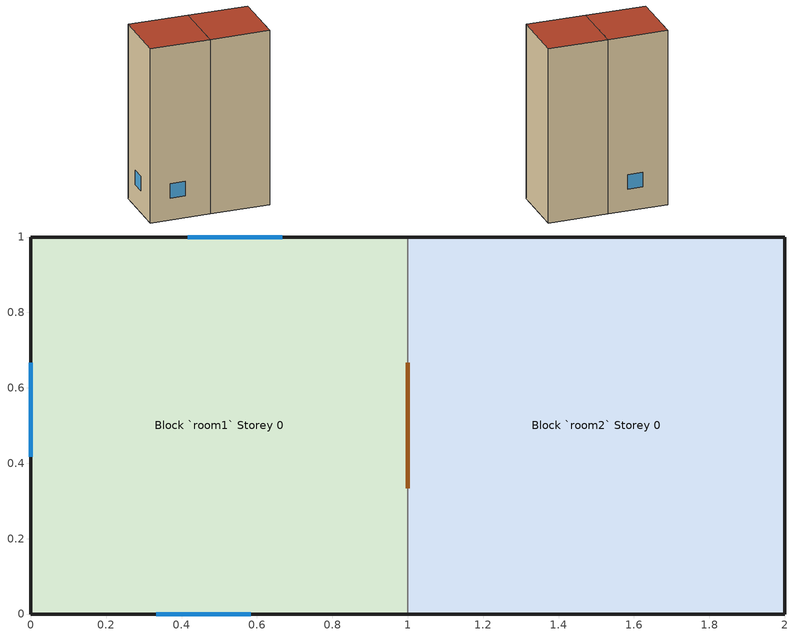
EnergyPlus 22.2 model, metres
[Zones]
Block `room1` Storey 0
 floor ground (Medium Floor): 1,1 1,0 0,0 0,1 z0
 wall outside (Medium Exterior Wall): 1,1 0,1 0,0 1,0 z0:3
 wall to Block `room2` Storey 0 (Medium Partitions): 1,0 1,1 z0:3
 window (Sgl Clr 6mm): 0,0.67 0,0.42 / 0.67,1 0.42,1 / 0.33,0 0.58,0 z0.38:0.62
 door inside (Medium Furnishings): 1,0.33 1,0.58 z1:1.25
 roof outside (Medium Roof/Ceiling): 1,0 1,1 0,1 0,0 z3
Block `room2` Storey 0
 floor ground (Medium Floor): 2,1 2,0 1,0 1,1 z0
 wall outside (Medium Exterior Wall): 1,0 2,0 2,1 1,1 z0:3
 door inside (Medium Furnishings): 1,0.67 1,0.42 z1:1.25
 roof outside (Medium Roof/Ceiling): 2,0 2,1 1,1 1,0 z3
[BUILDING]
North Axis=0; Terrain=Suburbs; Loads Convergence Tolerance Value=0.04; Temperature Convergence Tolerance Value=0.4; Solar Distribution=FullInteriorAndExterior; Maximum Number of Warmup Days=25; Minimum Number of Warmup Days=6
[SITE:LOCATION]
San Francisco Intl Ap: Latitude=37.62; Longitude=-8; Time Zone=2; Elevation=0
[MATERIAL] Thermal Absorptance=0.9; Solar Absorptance=0.7; Visible Absorptance=0.7
Name | Roughness | Thickness | Conductivity | Density | Specific Heat
F16 Acoustic tile | MediumSmooth | 0.0191 | 0.06 | 368 | 590
G01a 19mm gypsum board | MediumSmooth | 0.019 | 0.16 | 800 | 1090
G05 25mm wood | MediumSmooth | 0.0254 | 0.15 | 608 | 1630
I02 50mm insulation board | MediumRough | 0.0508 | 0.03 | 43 | 1210
M01 100mm brick | MediumRough | 0.1016 | 0.89 | 1920 | 790
M14a 100mm heavyweight concrete | MediumRough | 0.1016 | 1.95 | 2240 | 900
[MATERIAL:AIRGAP]
Name | Thermal Resistance
F04 Wall air space resistance | 0.15
F05 Ceiling air space resistance | 0.18
[WINDOWMATERIAL:GLAZING]
CLEAR 6MM: Optical Data Type=SpectralAverage; Thickness=0.006; Solar Transmittance at Normal Incidence=0.775; Front Side Solar Reflectance at Normal Incidence=0.071; Back Side Solar Reflectance at Normal Incidence=0.071; Visible Transmittance at Normal Incidence=0.881; Front Side Visible Reflectance at Normal Incidence=0.08; Back Side Visible Reflectance at Normal Incidence=0.08; Infrared Transmittance at Normal Incidence=0; Front Side Infrared Hemispherical Emissivity=0.84; Back Side Infrared Hemispherical Emissivity=0.84; Conductivity=0.9; Dirt Correction Factor for Solar and Visible Transmittance=1; Solar Diffusing=No; Youngs modulus=72000000000; Poissons ratio=0.22
[CONSTRUCTION]
Medium Exterior Wall: M01 100mm brick, I02 50mm insulation board, F04 Wall air space resistance, G01a 19mm gypsum board
Medium Roof/Ceiling: M14a 100mm heavyweight concrete, F05 Ceiling air space resistance, F16 Acoustic tile
Medium Partitions: G01a 19mm gypsum board, F04 Wall air space resistance, G01a 19mm gypsum board
Medium Floor: F16 Acoustic tile, F05 Ceiling air space resistance, M14a 100mm heavyweight concrete
Medium Furnishings: G05 25mm wood
Sgl Clr 6mm: CLEAR 6MM
[ZONE] Type=1; Multiplier=1; Ceiling Height=autocalculate; Volume=autocalculate; Floor Area=autocalculate; Part of Total Floor Area=Yes
Block `room1` Storey 0; Block `room2` Storey 0
